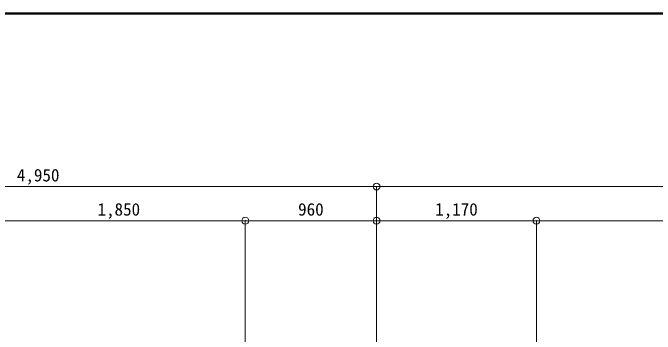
# Model space of a CAD drawing. Units: millimetres at full size, sheet at 1:50. Extents: x -9674 to 9699, y -6794 to 6791.
# Drawn here: x -716 to 3982, y 4441 to 6791 of the extents above; entities that cross this region are included whole.
import ezdxf
from ezdxf.enums import TextEntityAlignment as Align

# ---------------------------------------------------------------- set-up
doc = ezdxf.new("R2010")
doc.units = ezdxf.units.MM
doc.header["$LTSCALE"] = 50
doc.header["$PDMODE"] = 32
doc.header["$PDSIZE"] = 50
doc.linetypes.add('CHAIN2', pattern=[12, 9, -1, 1, -1])
for name, color, linetype, lineweight in [('0-0_図面枠', 7, 'Continuous', 9), ('1-0_芯', 134, 'CHAIN2', 9), ('1-B_寸法', 134, 'Continuous', 9)]:
    doc.layers.add(name, color=color, linetype=linetype, lineweight=lineweight)
doc.styles.add('ＭＳ ゴシック', font='')
doc.styles.get('ＭＳ ゴシック').set_extended_font_data('MS Gothic')

msp = doc.modelspace()

# ---------------------------------------------------------------- linework, layer by layer
at = {"layer": '0-0_図面枠'}
for p, q in [((9697.16, 6789.66), (-9672.16, 6789.66)), ((9695.4, 6787.9), (-9670.4, 6787.9)), ((-9668.64, 6786.14), (9693.64, 6786.14)), ((9691.87, 6784.38), (-9666.87, 6784.38)), ((9690.11, 6782.61), (-9665.11, 6782.61)), ((9688.35, 6780.85), (-9663.35, 6780.85))]:
    msp.add_line(p, q, dxfattribs=at)
msp.add_lwpolyline([(9698.92, -6793.93), (9698.92, 6791.43), (-9673.92, 6791.43)], dxfattribs=at)
at = {"layer": '1-0_芯'}
for p, q in [((984.12, 4520.51), (984.12, 2060.51)), ((1944.12, 4520.51), (1944.12, -3699.49)), ((3114.12, 4520.51), (3114.12, 710.51))]:
    msp.add_line(p, q, dxfattribs=at)
at = {"layer": '1-B_寸法'}
for p, q in [((-3005.88, 5520.51), (1944.12, 5520.51)), ((1944.12, 4520.51), (1944.12, 5520.51)), ((1944.12, 5520.51), (6774.12, 5520.51)), ((-865.88, 5270.51), (984.12, 5270.51)), ((984.12, 4520.51), (984.12, 5270.51)), ((984.12, 5270.51), (1944.12, 5270.51)), ((1944.12, 5270.51), (3114.12, 5270.51)), ((3114.12, 4520.51), (3114.12, 5270.51)), ((3114.12, 5270.51), (6774.12, 5270.51))]:
    msp.add_line(p, q, dxfattribs=at)
for p in [(1944.12, 5520.51), (984.12, 5270.51), (1944.12, 5270.51), (3114.12, 5270.51)]:
    msp.add_point(p, dxfattribs=at)

# ---------------------------------------------------------------- texts
at = {"layer": '1-B_寸法', "style": 'ＭＳ ゴシック'}
for s, p in [('4,950', (-687.13, 5530.51)), ('1,850', (-97.13, 5280.51)), ('960', (1370.37, 5280.51)), ('1,170', (2372.87, 5280.51))]:
    msp.add_text(s, height=91.64, dxfattribs=at).set_placement(p, align=Align.BOTTOM_LEFT)

doc.saveas('drawing.dxf')
